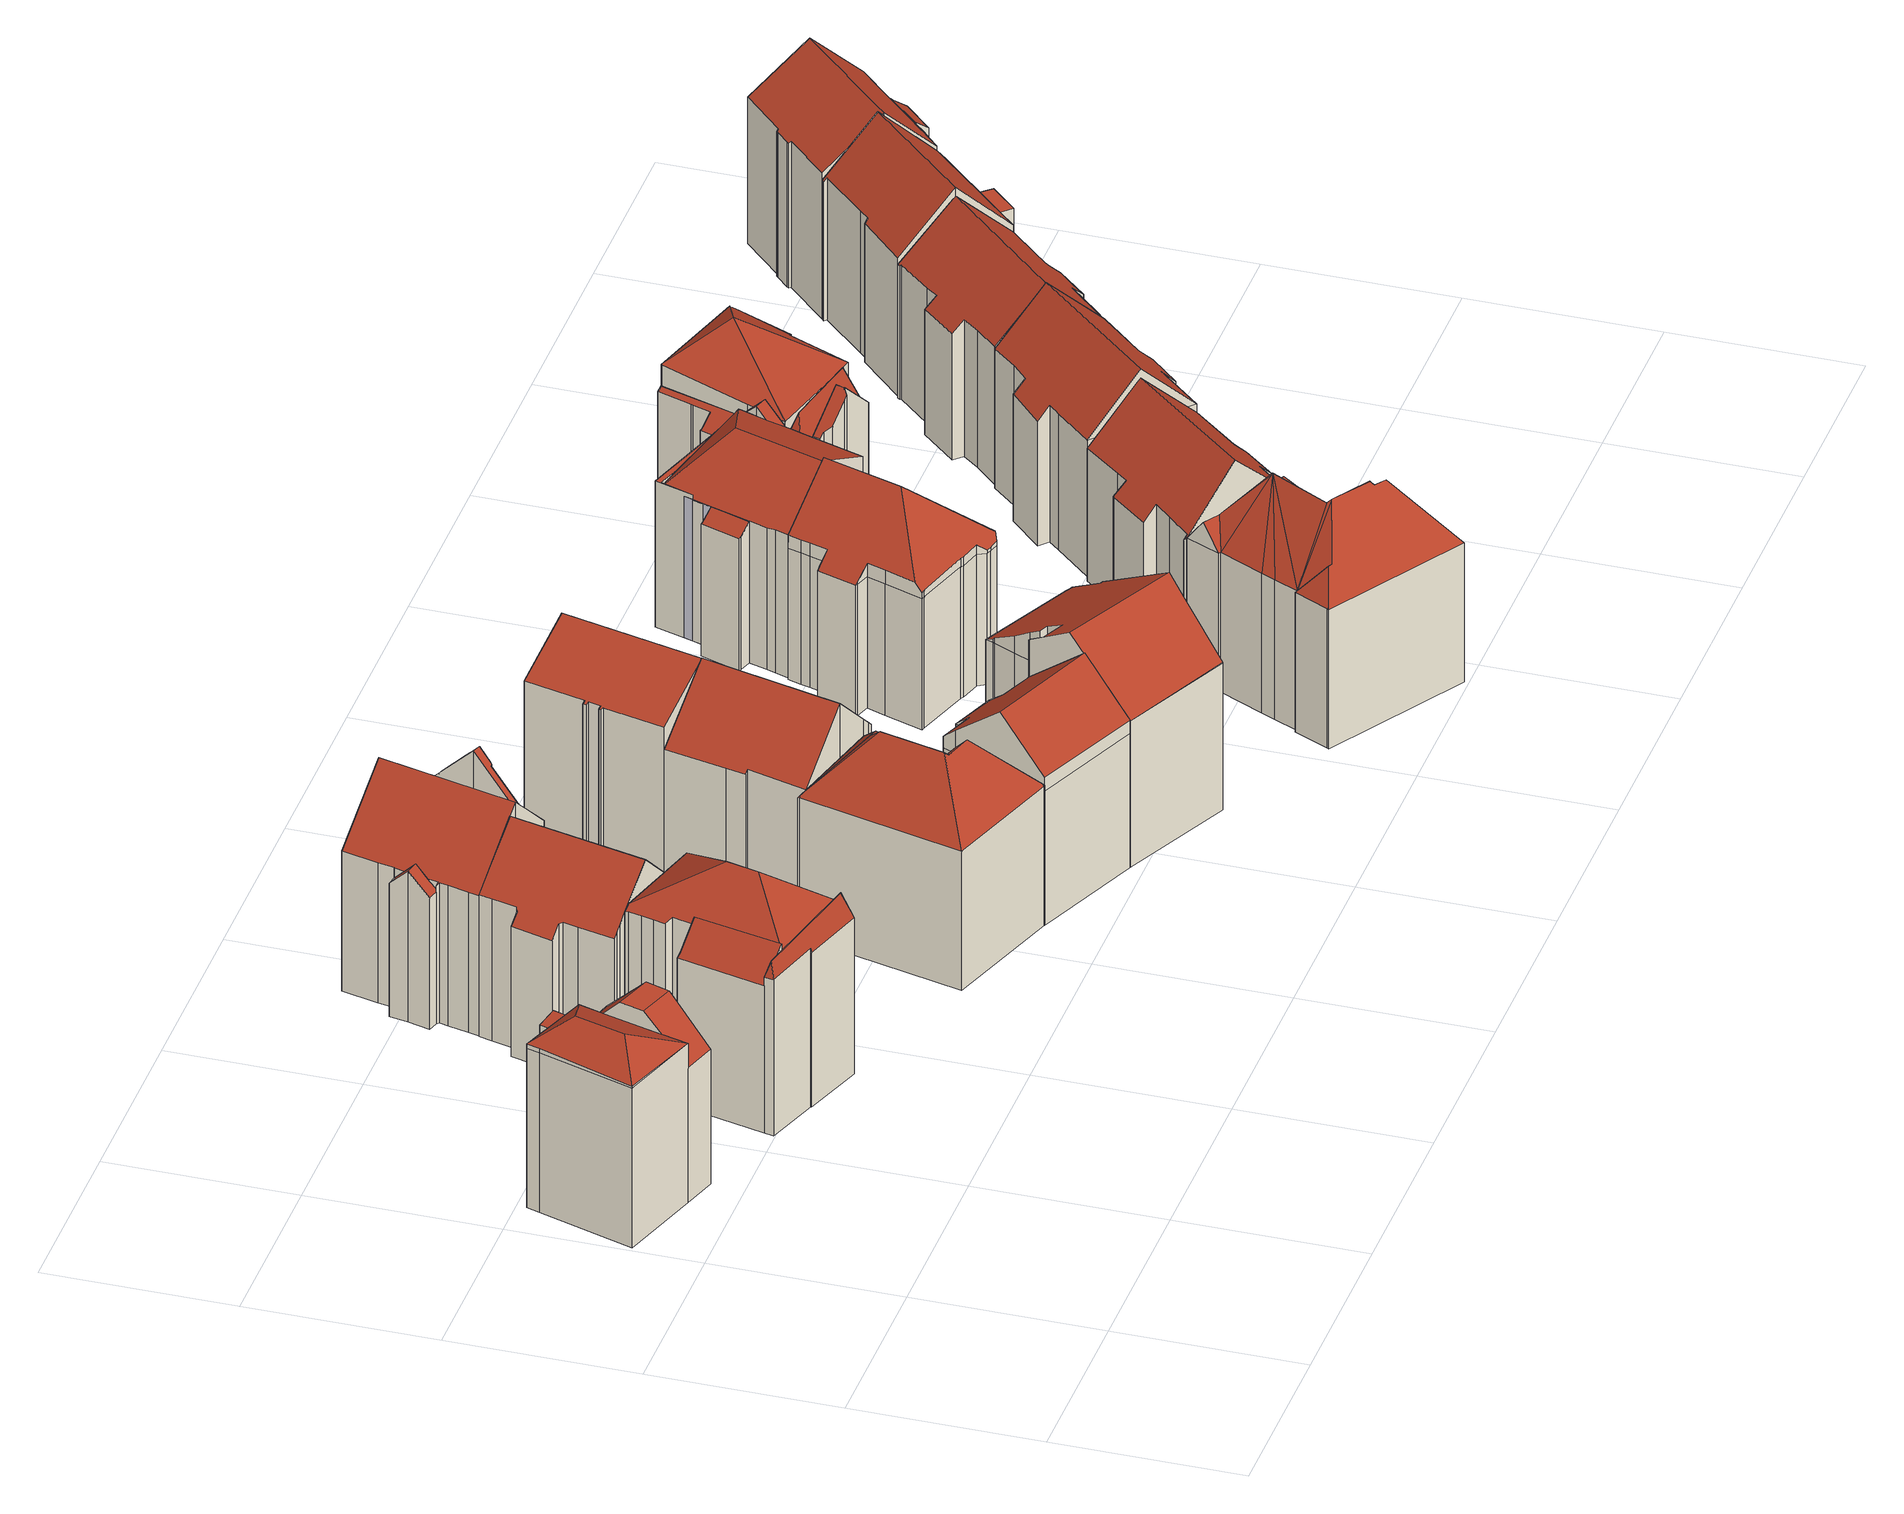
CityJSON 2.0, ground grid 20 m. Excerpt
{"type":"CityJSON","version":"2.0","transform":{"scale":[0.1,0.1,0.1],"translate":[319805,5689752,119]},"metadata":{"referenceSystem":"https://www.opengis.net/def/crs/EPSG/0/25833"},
"CityObjects":{
"building1":{"type":"Building","attributes":{"Gemeindeschluessel":14713000,"Geometrietyp2DReferenz":"3000","function":"31001_9998","roofType":"9999"},"children":["building1-1","building1-2","building1-3"]},
"building1-1":{"type":"BuildingPart","attributes":{"Dachtyp_tdc":"tdcFreeFormRoof","Dachneigung":46.34,"QualitaetDacherkennung":34,"Geometrietyp2DReferenz":"3000","roofType":"5000","measuredHeight":18.32},"parents":["building1"],"geometry":[{"type":"MultiSurface","lod":"2","boundaries":[[[0,1,2,3]],[[1,4,5,2]],[[4,6,7,5]],[[8,0,3,9]],[[10,11,12,13,14,15]],[[4,10,15,16,6]],[[1,11,10,4]],[[8,13,12,0]],[[0,12,11,1]],[[3,2,5,7,9]],[[9,7,6,8]],[[15,14,16]],[[16,14,13,8,6]]],"semantics":{"surfaces":[{"type":"WallSurface"},{"type":"RoofSurface"},{"type":"GroundSurface"},{"type":"ClosureSurface"}],"values":[0,0,0,0,1,1,0,0,0,2,3,0,3]}}]},
"building1-2":{"type":"BuildingPart","attributes":{"Dachtyp_tdc":"tdcCutGableRoof","Dachneigung":44.45,"QualitaetDacherkennung":41,"Geometrietyp2DReferenz":"3000","roofType":"9999","measuredHeight":20.2},"parents":["building1"],"geometry":[{"type":"MultiSurface","lod":"2","boundaries":[[[17,18,19,20]],[[21,22,23,7]],[[22,24,25,23]],[[24,17,20,25]],[[26,27,28,29,30,31,32]],[[17,33,34,35,18]],[[36,34,33,26,32]],[[24,27,26,33,17]],[[21,29,28,22]],[[22,28,27,24]],[[20,19,7,23,25]],[[7,19,18,21]],[[34,36,32,31,35]],[[21,18,35,30,29]],[[31,30,35]]],"semantics":{"surfaces":[{"type":"WallSurface"},{"type":"RoofSurface"},{"type":"GroundSurface"},{"type":"ClosureSurface"}],"values":[0,0,0,0,1,1,1,0,0,0,2,3,0,3,3]}}]},
"building1-3":{"type":"BuildingPart","attributes":{"Dachtyp_tdc":"tdcHipRoof","Dachneigung":28.76,"QualitaetDacherkennung":37,"Geometrietyp2DReferenz":"3000","roofType":"3200","measuredHeight":21.48},"parents":["building1"],"geometry":[{"type":"MultiSurface","lod":"2","boundaries":[[[37,38,39,19,18]],[[38,40,41,39]],[[40,42,43,41]],[[42,44,45,43]],[[44,46,13,8,9,45]],[[47,48,49,50,51]],[[52,37,53]],[[49,54,52,53,50]],[[37,35,31,51,50,53]],[[38,52,54,40]],[[40,54,49,42]],[[37,52,38]],[[46,47,51,55,16,14]],[[42,49,48,44]],[[44,48,47,46]],[[7,19,39,41,43,45,9]],[[18,35,37]],[[30,29,6,55]],[[7,21,18,19]],[[18,21,29,30,35]],[[6,16,55]],[[14,13,46]],[[6,29,21,7,9,8]],[[6,8,13,14,16]],[[55,51,31,30]],[[30,31,35]]],"semantics":{"surfaces":[{"type":"WallSurface"},{"type":"RoofSurface"},{"type":"GroundSurface"},{"type":"ClosureSurface"}],"values":[0,0,0,0,0,1,1,1,1,0,0,0,0,0,0,2,0,0,3,3,0,0,3,3,0,3]}}]},
"building2":{"type":"Building","attributes":{"Gemeindeschluessel":14713000,"Geometrietyp2DReferenz":"3000","function":"31001_9998","roofType":"9999"},"children":["building2-1","building2-2","building2-3"]},
"building2-1":{"type":"BuildingPart","attributes":{"Dachtyp_tdc":"tdcPolyFlatRoof","Dachneigung":43.47,"QualitaetDacherkennung":44,"Geometrietyp2DReferenz":"3000","roofType":"2100","measuredHeight":19.73},"parents":["building2"],"geometry":[{"type":"MultiSurface","lod":"2","boundaries":[[[56,57,58,59]],[[57,60,61,62,58]],[[63,56,59,64]],[[63,65,66,60,57,56]],[[59,58,62,67,64]],[[68,61,60,66]],[[68,69,67,62,61]],[[65,69,68,66]],[[63,64,67,69,65]]],"semantics":{"surfaces":[{"type":"WallSurface"},{"type":"RoofSurface"},{"type":"GroundSurface"},{"type":"ClosureSurface"}],"values":[0,0,0,1,2,0,3,0,3]}}]},
"building2-2":{"type":"BuildingPart","attributes":{"Dachtyp_tdc":"tdcHipRoof","Dachneigung":39.97,"QualitaetDacherkennung":23,"Geometrietyp2DReferenz":"3000","roofType":"3200","measuredHeight":23.56},"parents":["building2"],"geometry":[{"type":"MultiSurface","lod":"2","boundaries":[[[70,71,72,73]],[[71,74,75,72]],[[74,76,77,75]],[[76,78,79,77]],[[78,80,81,79]],[[80,82,83,81]],[[82,84,85,83]],[[84,86,87,85]],[[86,88,89,87]],[[88,90,91,89]],[[90,92,93,94,91]],[[61,95,96,62]],[[95,70,73,96]],[[68,92,90,97]],[[82,80,98]],[[90,88,86,84,82,98,97]],[[80,78,76,74,71,70,95,61,68,97,98]],[[73,72,75,77,79,81,83,85,87,89,91,94,67,62,96]],[[69,93,92,68]],[[94,93,69,67]],[[61,62,67,69,68]]],"semantics":{"surfaces":[{"type":"WallSurface"},{"type":"RoofSurface"},{"type":"GroundSurface"},{"type":"ClosureSurface"}],"values":[0,0,0,0,0,0,0,0,0,0,0,0,0,1,1,1,1,2,0,3,3]}}]},
"building2-3":{"type":"BuildingPart","attributes":{"Dachtyp_tdc":"tdcFreeFormRoof","Dachneigung":72.53,"QualitaetDacherkennung":15,"Geometrietyp2DReferenz":"3000","roofType":"5000","measuredHeight":20.72},"parents":["building2"],"geometry":[{"type":"MultiSurface","lod":"2","boundaries":[[[99,100,63,64,101]],[[93,102,103,94]],[[102,104,105,103]],[[104,106,107,105]],[[106,99,101,107]],[[102,93,108]],[[93,69,65,100,109,108]],[[100,99,109]],[[99,106,104,102,108,109]],[[101,64,67,94,103,105,107]],[[65,63,100]],[[67,64,63,65,69]],[[94,67,69,93]]],"semantics":{"surfaces":[{"type":"WallSurface"},{"type":"RoofSurface"},{"type":"GroundSurface"},{"type":"ClosureSurface"}],"values":[0,0,0,0,0,1,1,1,1,2,0,3,3]}}]},
"building3":{"type":"Building","attributes":{"Dachtyp_tdc":"tdcFreeFormRoof","Gemeindeschluessel":14713000,"Dachneigung":44.17,"QualitaetDacherkennung":60,"Geometrietyp2DReferenz":"3000","function":"31001_9998","roofType":"5000","measuredHeight":21.61},"geometry":[{"type":"MultiSurface","lod":"2","boundaries":[[[110,111,112,113]],[[111,114,115,112]],[[114,116,117,115]],[[116,118,119,117]],[[118,120,121,119]],[[120,122,123,121]],[[122,124,125,123]],[[124,126,127,125]],[[126,128,129,127]],[[128,130,131,129]],[[130,132,133,131]],[[132,78,134,133]],[[78,135,136,134]],[[135,137,138,136]],[[137,139,140,138]],[[139,141,142,140]],[[141,143,144,142]],[[143,145,146,144]],[[145,110,113,146]],[[132,130,128,126,124,122,147,148]],[[78,148,147,120,118,116,114,111,110,145,143,141,139,137,135]],[[78,132,148]],[[122,120,147]],[[113,112,115,117,119,121,123,125,127,129,131,133,134,136,138,140,142,144,146]]],"semantics":{"surfaces":[{"type":"WallSurface"},{"type":"RoofSurface"},{"type":"GroundSurface"}],"values":[0,0,0,0,0,0,0,0,0,0,0,0,0,0,0,0,0,0,0,1,1,0,0,2]}}]},
"building4":{"type":"Building","attributes":{"Gemeindeschluessel":14713000,"Geometrietyp2DReferenz":"3000","function":"31001_9998","roofType":"9999"},"children":["building4-1","building4-2","building4-3"]},
"building4-1":{"type":"BuildingPart","attributes":{"Dachtyp_tdc":"tdcGableRoof","Dachneigung":42.39,"QualitaetDacherkennung":46,"Geometrietyp2DReferenz":"3000","roofType":"3100","measuredHeight":17.12},"parents":["building4"],"geometry":[{"type":"MultiSurface","lod":"2","boundaries":[[[149,150,151,152]],[[150,153,154,151]],[[153,155,156,154]],[[155,157,158,156]],[[159,149,152,160]],[[161,162,157,155,153,150]],[[150,149,159,163,164,161]],[[152,151,154,156,158,165,166,160]],[[167,162,161]],[[165,158,157,162,167]],[[164,167,161]],[[165,167,164,163,166]],[[160,166,163,159]]],"semantics":{"surfaces":[{"type":"WallSurface"},{"type":"RoofSurface"},{"type":"GroundSurface"},{"type":"ClosureSurface"}],"values":[0,0,0,0,0,1,1,2,0,3,0,3,3]}}]},
"building4-2":{"type":"BuildingPart","attributes":{"Dachtyp_tdc":"tdcFreeFormRoof","Dachneigung":47.91,"QualitaetDacherkennung":69,"Geometrietyp2DReferenz":"3000","roofType":"5000","measuredHeight":22.8},"parents":["building4"],"geometry":[{"type":"MultiSurface","lod":"2","boundaries":[[[168,169,170,171]],[[169,172,173,170]],[[172,174,175,173]],[[174,176,177,175]],[[178,179,180,181,182]],[[179,183,184,180]],[[183,185,186,184]],[[185,187,188,186]],[[187,189,190,188]],[[189,191,192,190]],[[191,193,194,192]],[[193,195,196,194]],[[195,197,198,196]],[[197,168,171,198]],[[193,191,189,187,185,183,179,178,199]],[[199,176,174,172,169,168,197,195,193]],[[171,170,173,175,177,200,181,180,184,186,188,190,192,194,196,198]],[[201,176,199]],[[200,177,176,201]],[[178,182,201,199]],[[182,181,200,201]]],"semantics":{"surfaces":[{"type":"WallSurface"},{"type":"RoofSurface"},{"type":"GroundSurface"},{"type":"ClosureSurface"}],"values":[0,0,0,0,0,0,0,0,0,0,0,0,0,0,1,1,2,0,3,0,3]}}]},
"building4-3":{"type":"BuildingPart","attributes":{"Dachtyp_tdc":"tdcGableRoof","Dachneigung":44.26,"QualitaetDacherkennung":78,"Geometrietyp2DReferenz":"3000","roofType":"3100","measuredHeight":22.64},"parents":["building4"],"geometry":[{"type":"MultiSurface","lod":"2","boundaries":[[[176,202,203,177]],[[202,204,205,203]],[[204,206,207,205]],[[206,208,209,207]],[[208,210,211,209]],[[210,212,213,211]],[[212,214,159,160,213]],[[215,216,217,158,157]],[[216,218,219,217]],[[218,220,221,219]],[[220,222,223,221]],[[222,224,225,223]],[[224,182,181,225]],[[222,220,218,216,215,162,167,164,226,214,212,210,208,206,204]],[[204,202,176,201,182,224,222]],[[200,177,203,205,207,209,211,213,160,166,165,158,217,219,221,223,225,181]],[[177,200,201,176]],[[201,200,181,182]],[[163,159,214,226]],[[163,166,160,159]],[[164,163,226]],[[157,162,215]],[[158,165,167,162,157]],[[165,166,163,164,167]]],"semantics":{"surfaces":[{"type":"WallSurface"},{"type":"RoofSurface"},{"type":"GroundSurface"},{"type":"ClosureSurface"}],"values":[0,0,0,0,0,0,0,0,0,0,0,0,0,1,1,2,3,3,0,3,0,0,3,3]}}]},
"building5":{"type":"Building","attributes":{"Dachtyp_tdc":"tdcFreeFormRoof","Gemeindeschluessel":14713000,"Dachneigung":47.5,"QualitaetDacherkennung":18,"Geometrietyp2DReferenz":"3000","function":"31001_9998","roofType":"5000","measuredHeight":21.99},"geometry":[{"type":"MultiSurface","lod":"2","boundaries":[[[227,228,229,230]],[[228,231,232,229]],[[231,233,234,232]],[[233,235,236,234]],[[235,237,238,236]],[[237,239,240,238]],[[239,241,242,240]],[[241,243,244,242]],[[243,245,246,244]],[[245,247,248,246]],[[247,249,250,248]],[[249,251,252,250]],[[251,253,254,252]],[[253,227,230,254]],[[255,253,251]],[[256,255,251,249]],[[257,256,249,247]],[[258,259,260,257,247,245]],[[261,262,258,245,243]],[[261,243,241]],[[262,237,235]],[[262,239,237]],[[261,239,262]],[[239,261,241]],[[262,263,258]],[[235,263,262]],[[233,263,235]],[[263,233,231]],[[259,258,263]],[[263,231,228]],[[260,259,263,228,227]],[[255,256,257,260,227,253]],[[230,229,232,234,236,238,240,242,244,246,248,250,252,254]]],"semantics":{"surfaces":[{"type":"WallSurface"},{"type":"RoofSurface"},{"type":"GroundSurface"}],"values":[0,0,0,0,0,0,0,0,0,0,0,0,0,0,1,1,1,1,1,1,1,1,1,1,1,1,1,1,1,1,1,1,2]}}]},
"building6":{"type":"Building","attributes":{"Gemeindeschluessel":14713000,"Geometrietyp2DReferenz":"3000","function":"31001_9998","roofType":"9999"},"children":["building6-1","building6-2"]},
"building6-1":{"type":"BuildingPart","attributes":{"Dachtyp_tdc":"tdcPolyFlatRoof","Dachneigung":33.49,"QualitaetDacherkennung":70,"Geometrietyp2DReferenz":"3000","roofType":"2100","measuredHeight":15.93},"parents":["building6"],"geometry":[{"type":"MultiSurface","lod":"2","boundaries":[[[264,265,266,267]],[[265,268,269,266]],[[268,270,271,269]],[[270,272,273,271]],[[272,274,275,273]],[[274,276,277,275]],[[278,276,274,272,270,268,265,264,279]],[[267,266,269,271,273,275,277,280]],[[280,277,276,278]],[[264,267,280,278,279]]],"semantics":{"surfaces":[{"type":"WallSurface"},{"type":"RoofSurface"},{"type":"GroundSurface"},{"type":"ClosureSurface"}],"values":[0,0,0,0,0,0,1,2,3,3]}}]},
"building6-2":{"type":"BuildingPart","attributes":{"Dachtyp_tdc":"tdcGableRoof","Dachneigung":44.03,"QualitaetDacherkennung":59,"Geometrietyp2DReferenz":"3000","roofType":"3100","measuredHeight":21.61},"parents":["building6"],"geometry":[{"type":"MultiSurface","lod":"2","boundaries":[[[281,282,283,284]],[[282,285,286,283]],[[285,287,288,286]],[[287,289,290,288]],[[289,291,292,290]],[[291,293,294,292]],[[293,295,296,294]],[[295,264,267,296]],[[297,298,277,276]],[[297,299,300,298]],[[299,301,302,300]],[[301,303,304,302]],[[303,233,305,304]],[[233,306,307,305]],[[306,281,284,307]],[[303,301,299,297,276,308,279,264,295,293,291,289,287]],[[287,285,282,281,306,233,303]],[[284,283,286,288,290,292,294,296,267,280,277,298,300,302,304,305,307]],[[278,279,308]],[[280,267,264,279,278]],[[276,278,308]],[[276,277,280,278]]],"semantics":{"surfaces":[{"type":"WallSurface"},{"type":"RoofSurface"},{"type":"GroundSurface"},{"type":"ClosureSurface"}],"values":[0,0,0,0,0,0,0,0,0,0,0,0,0,0,0,1,1,2,0,3,0,3]}}]},
"building7":{"type":"Building","attributes":{"Dachtyp_tdc":"tdcFreeFormRoof","Gemeindeschluessel":14713000,"Dachneigung":38.95,"QualitaetDacherkennung":49,"Geometrietyp2DReferenz":"3000","function":"31001_9998","roofType":"5000","measuredHeight":22.06},"geometry":[{"type":"MultiSurface","lod":"2","boundaries":[[[309,310,311,312]],[[310,313,314,311]],[[313,315,316,314]],[[315,317,318,316]],[[317,319,320,318]],[[319,321,322,320]],[[321,323,324,322]],[[323,325,326,324]],[[325,327,328,326]],[[327,329,330,328]],[[329,309,312,330]],[[331,332,333,334]],[[335,336,337,338,339,317,340,341,342,333,332]],[[309,334,333,342,310]],[[310,342,341,313]],[[313,341,340,315]],[[315,340,317]],[[317,339,319]],[[319,339,338,321]],[[321,338,337,323]],[[323,337,336,325]],[[325,336,335,327]],[[327,335,332,331,329]],[[329,331,334,309]],[[312,311,314,316,318,320,322,324,326,328,330]]],"semantics":{"surfaces":[{"type":"WallSurface"},{"type":"RoofSurface"},{"type":"GroundSurface"}],"values":[0,0,0,0,0,0,0,0,0,0,0,1,1,0,0,0,0,0,0,0,0,0,0,0,2]}}]},
"building8":{"type":"Building","attributes":{"Gemeindeschluessel":14713000,"Geometrietyp2DReferenz":"3000","function":"31001_9998","roofType":"9999"},"children":["building8-1","building8-2"]},
"building8-1":{"type":"BuildingPart","attributes":{"Dachtyp_tdc":"tdcGableRoof","Dachneigung":28.71,"QualitaetDacherkennung":68,"Geometrietyp2DReferenz":"3000","roofType":"3100","measuredHeight":21.35},"parents":["building8"],"geometry":[{"type":"MultiSurface","lod":"2","boundaries":[[[343,344,345,346]],[[344,347,348,345]],[[347,349,350,348]],[[349,351,352,350]],[[351,353,290,352]],[[353,354,355,290]],[[354,356,286,355]],[[356,357,358,286]],[[357,359,360,358]],[[359,361,362,360]],[[361,363,364,362]],[[363,365,366,364]],[[365,367,368,366]],[[367,369,370,368]],[[369,371,372,370]],[[371,373,374,372]],[[373,375,376,374]],[[375,377,378,376]],[[377,379,380,378]],[[375,373,371,369,367,365,363,361,359,357,356,354]],[[354,353,351,349,347,344,343,381,379,377,375]],[[382,346,345,348,350,352,290,355,286,358,360,362,364,366,368,370,372,374,376,378,380]],[[343,346,382,381]],[[381,382,380,379]]],"semantics":{"surfaces":[{"type":"WallSurface"},{"type":"RoofSurface"},{"type":"GroundSurface"},{"type":"ClosureSurface"}],"values":[0,0,0,0,0,0,0,0,0,0,0,0,0,0,0,0,0,0,0,1,1,2,3,3]}}]},
"building8-2":{"type":"BuildingPart","attributes":{"Dachtyp_tdc":"tdcPolyFlatRoof","Dachneigung":33.11,"QualitaetDacherkennung":85,"Geometrietyp2DReferenz":"3000","roofType":"2100","measuredHeight":15.91},"parents":["building8"],"geometry":[{"type":"MultiSurface","lod":"2","boundaries":[[[383,384,380,379]],[[383,385,386,384]],[[385,387,388,386]],[[387,389,390,388]],[[389,391,343,346,390]],[[391,389,387,385,383,379,381]],[[382,380,384,386,388,390,346]],[[379,380,382,381]],[[343,391,381]],[[381,382,346,343]]],"semantics":{"surfaces":[{"type":"WallSurface"},{"type":"RoofSurface"},{"type":"GroundSurface"},{"type":"ClosureSurface"}],"values":[0,0,0,0,0,1,2,3,0,3]}}]},
"building9":{"type":"Building","attributes":{"Dachtyp_tdc":"tdcFreeFormRoof","Gemeindeschluessel":14713000,"Dachneigung":29.99,"QualitaetDacherkennung":23,"Geometrietyp2DReferenz":"3000","function":"31001_9998","roofType":"5000","measuredHeight":23.7},"geometry":[{"type":"MultiSurface","lod":"2","boundaries":[[[392,393,394,395]],[[393,396,397,394]],[[396,398,399,397]],[[398,400,401,399]],[[400,402,403,401]],[[402,404,405,403]],[[404,406,407,405]],[[406,408,409,407]],[[408,410,411,409]],[[410,412,413,411]],[[412,414,415,413]],[[414,416,417,415]],[[416,418,419,417]],[[418,420,421,419]],[[420,422,330,421]],[[422,335,328,330]],[[335,423,424,328]],[[423,425,426,424]],[[425,392,395,426]],[[427,428,429,430,431,432,433,412,410,408,406,434,435,436,437,438,439,440]],[[441,442,431,430,422]],[[418,442,441,420]],[[420,441,422]],[[416,432,431,442,418]],[[425,427,440,392]],[[392,440,439,393]],[[393,439,438,396]],[[396,438,437,398]],[[398,437,436,400]],[[400,436,435,402]],[[402,435,434,404]],[[404,434,406]],[[412,433,414]],[[414,433,432,416]],[[335,429,428,423]],[[422,430,429,335]],[[423,428,427,425]],[[395,394,397,399,401,403,405,407,409,411,413,415,417,419,421,330,328,424,426]]],"semantics":{"surfaces":[{"type":"WallSurface"},{"type":"RoofSurface"},{"type":"GroundSurface"}],"values":[0,0,0,0,0,0,0,0,0,0,0,0,0,0,0,0,0,0,0,1,1,0,0,0,0,0,0,0,0,0,0,0,0,0,0,0,0,2]}}]},
"building10":{"type":"Building","attributes":{"Dachtyp_tdc":"tdcFreeFormRoof","Gemeindeschluessel":14713000,"Dachneigung":43.99,"QualitaetDacherkennung":56,"Geometrietyp2DReferenz":"3000","function":"31001_9998","roofType":"5000","measuredHeight":21.96},"geometry":[{"type":"MultiSurface","lod":"2","boundaries":[[[443,444,445,446]],[[444,447,448,445]],[[447,449,450,448]],[[449,451,452,450]],[[451,453,454,452]],[[453,455,456,454]],[[455,457,458,456]],[[457,459,460,458]],[[459,461,462,460]],[[461,463,464,462]],[[463,465,466,464]],[[465,467,468,466]],[[467,469,470,468]],[[469,471,472,470]],[[471,473,474,472]],[[473,475,476,474]],[[475,477,478,476]],[[477,479,480,478]],[[479,481,482,480]],[[481,483,484,482]],[[483,485,486,484]],[[485,487,488,486]],[[487,489,490,488]],[[489,491,492,490]],[[491,443,446,492]],[[493,494,495,496,497,498,499,500,501,502,503]],[[504,505,506,507,508,509,496,495,510,511]],[[496,509,512,513,514,515,516,479,477,517,518,519,497]],[[471,519,518,473]],[[469,498,497,519,471]],[[473,518,517,475]],[[475,517,477]],[[479,516,481]],[[481,516,515,483]],[[483,515,514,485]],[[485,514,513,487]],[[487,513,512,489]],[[489,512,509,508,491]],[[451,511,510,453]],[[449,504,511,451]],[[453,510,495,494,455]],[[491,508,507,443]],[[443,507,506,444]],[[444,506,505,447]],[[447,505,504,449]],[[459,503,502,461]],[[457,493,503,459]],[[461,502,501,463]],[[465,500,499,467]],[[463,501,500,465]],[[467,499,498,469]],[[455,494,493,457]],[[446,445,448,450,452,454,456,458,460,462,464,466,468,470,472,474,476,478,480,482,484,486,488,490,492]]],"semantics":{"surfaces":[{"type":"WallSurface"},{"type":"RoofSurface"},{"type":"GroundSurface"}],"values":[0,0,0,0,0,0,0,0,0,0,0,0,0,0,0,0,0,0,0,0,0,0,0,0,0,1,1,1,0,0,0,0,0,0,0,0,0,0,0,0,0,0,0,0,0,0,0,0,0,0,0,0,2]}}]},
"building11":{"type":"Building","attributes":{"Dachtyp_tdc":"tdcFreeFormRoof","Gemeindeschluessel":14713000,"Dachneigung":53.21,"QualitaetDacherkennung":20,"Geometrietyp2DReferenz":"3000","function":"31001_9998","roofType":"5000","measuredHeight":23.23},"geometry":[{"type":"MultiSurface","lod":"2","boundaries":[[[520,521,522,523]],[[521,524,525,522]],[[524,526,527,525]],[[526,528,529,527]],[[528,530,531,529]],[[530,532,533,531]],[[532,534,535,533]],[[534,536,537,535]],[[536,538,539,537]],[[538,540,541,539]],[[540,542,543,541]],[[542,544,545,543]],[[544,546,547,545]],[[548,544,542]],[[549,548,542,540]],[[540,550,549]],[[538,550,540]],[[536,550,538]],[[534,550,536]],[[534,551,550]],[[534,552,551]],[[552,534,553]],[[554,553,534,532]],[[555,554,532,530]],[[555,530,528]],[[556,557,558,552,553,554,555,528,526]],[[559,556,526,524]],[[560,559,524,521]],[[560,521,520]],[[557,556,559,560,520,561]],[[562,563,558,557,561,564]],[[562,564,565]],[[563,562,565,566]],[[551,552,558,563,566,567]],[[568,550,551,567,569]],[[570,571,568,569,572]],[[570,572,573]],[[571,574,575]],[[571,576,574]],[[570,576,571]],[[576,570,573]],[[575,574,546]],[[548,549,550,568,571,575,546,544]],[[547,577,578,579,580,581,582,583,584,585,586,523,522,525,527,529,531,533,535,537,539,541,543,545]],[[546,574,577,547]],[[574,576,578,577]],[[576,573,579,578]],[[573,572,580,579]],[[572,569,581,580]],[[569,567,582,581]],[[567,566,583,582]],[[566,565,584,583]],[[565,564,585,584]],[[564,561,586,585]],[[561,520,523,586]]],"semantics":{"surfaces":[{"type":"WallSurface"},{"type":"RoofSurface"},{"type":"GroundSurface"}],"values":[0,0,0,0,0,0,0,0,0,0,0,0,0,0,1,1,1,1,1,1,1,1,1,1,1,1,1,1,1,1,1,1,1,1,1,1,1,1,1,1,1,1,1,2,0,0,0,0,0,0,0,0,0,0,0]}}]},
"building12":{"type":"Building","attributes":{"Gemeindeschluessel":14713000,"Geometrietyp2DReferenz":"3000","function":"31001_9998","roofType":"9999"},"children":["building12-1","building12-2","building12-3","building12-4"]},
"building12-1":{"type":"BuildingPart","attributes":{"Dachtyp_tdc":"tdcGableRoof","Dachneigung":44.29,"QualitaetDacherkennung":76,"Geometrietyp2DReferenz":"3000","roofType":"3100","measuredHeight":19.42},"parents":["building12"],"geometry":[{"type":"MultiSurface","lod":"2","boundaries":[[[587,588,589,590]],[[588,591,592,589]],[[591,593,594,592]],[[593,595,596,594]],[[595,597,598,596]],[[591,588,587,599,600]],[[600,601,597,595,593,591]],[[598,602,590,589,592,594,596]],[[603,601,600]],[[602,598,597,601,603]],[[599,603,600]],[[602,603,599,587,590]]],"semantics":{"surfaces":[{"type":"WallSurface"},{"type":"RoofSurface"},{"type":"GroundSurface"},{"type":"ClosureSurface"}],"values":[0,0,0,0,0,1,1,2,0,3,0,3]}}]},
"building12-2":{"type":"BuildingPart","attributes":{"Dachtyp_tdc":"tdcPolyFlatRoof","Dachneigung":33.18,"QualitaetDacherkennung":51,"Geometrietyp2DReferenz":"3000","roofType":"2100","measuredHeight":16.05},"parents":["building12"],"geometry":[{"type":"MultiSurface","lod":"2","boundaries":[[[604,605,606,607]],[[605,608,609,606]],[[608,610,611,609]],[[610,612,613,611]],[[612,614,615,613]],[[614,616,617,615]],[[616,618,617]],[[616,614,612,610,608,605,604,618]],[[607,606,609,611,613,615,617]],[[604,607,617,618]]],"semantics":{"surfaces":[{"type":"WallSurface"},{"type":"RoofSurface"},{"type":"GroundSurface"},{"type":"ClosureSurface"}],"values":[0,0,0,0,0,0,0,1,2,3]}}]},
"building12-3":{"type":"BuildingPart","attributes":{"Dachtyp_tdc":"tdcHipAndGableRoof","Dachneigung":43.55,"QualitaetDacherkennung":42,"Geometrietyp2DReferenz":"3000","roofType":"5000","measuredHeight":21.53},"parents":["building12"],"geometry":[{"type":"MultiSurface","lod":"2","boundaries":[[[619,620,621,622]],[[620,512,623,621]],[[512,624,625,623]],[[624,626,627,625]],[[626,628,607,627]],[[628,604,607]],[[629,630,631]],[[629,632,587,590,630]],[[633,634,635,598,597]],[[634,619,622,635]],[[632,629,636,637,638]],[[637,618,628,626,624,512,620,638]],[[620,619,634,633,601,603,599,632,638]],[[622,621,623,625,627,607,617,639,630,590,602,598,635]],[[618,604,628]],[[618,617,607,604]],[[637,639,617,618]],[[631,636,629]],[[630,639,637,636,631]],[[599,587,632]],[[597,601,633]],[[598,602,603,601,597]],[[602,590,587,599,603]]],"semantics":{"surfaces":[{"type":"WallSurface"},{"type":"RoofSurface"},{"type":"GroundSurface"},{"type":"ClosureSurface"}],"values":[0,0,0,0,0,0,0,0,0,0,1,1,1,2,0,3,3,0,3,0,0,3,3]}}]},
"building12-4":{"type":"BuildingPart","attributes":{"Dachtyp_tdc":"tdcPolyFlatRoof","Dachneigung":0,"QualitaetDacherkennung":13,"Geometrietyp2DReferenz":"3000","roofType":"1000","measuredHeight":16.58},"parents":["building12"],"geometry":[{"type":"MultiSurface","lod":"2","boundaries":[[[640,617,618]],[[640,641,642,617]],[[641,643,644,642]],[[643,645,646,644]],[[645,647,648,646]],[[647,649,650,648]],[[649,651,652,650]],[[651,653,654,652]],[[653,631,630,654]],[[655,636,631,653,651,649,647,645,643,641,640]],[[617,642,644,646,648,650,652,654,630,639]],[[637,636,655]],[[639,630,631,636,637]],[[618,637,655,640]],[[618,617,639,637]]],"semantics":{"surfaces":[{"type":"WallSurface"},{"type":"RoofSurface"},{"type":"GroundSurface"},{"type":"ClosureSurface"}],"values":[0,0,0,0,0,0,0,0,0,1,2,0,3,0,3]}}]},
"building13":{"type":"Building","attributes":{"Gemeindeschluessel":14713000,"Dachtyp_tdc":"tdcFreeFormRoof","Dachneigung":44.36,"QualitaetDacherkennung":80,"Geometrietyp2DReferenz":"3000","function":"31001_9998","roofType":"5000","measuredHeight":20.85},"geometry":[{"type":"MultiSurface","lod":"2","boundaries":[[[656,657,658,659]],[[657,660,661,658]],[[660,662,663,661]],[[662,664,665,663]],[[664,666,667,665]],[[666,668,669,667]],[[668,670,671,669]],[[670,672,673,671]],[[672,674,675,673]],[[674,676,677,675]],[[676,678,679,677]],[[678,680,681,679]],[[680,682,683,681]],[[682,684,685,683]],[[684,686,687,685]],[[686,688,689,687]],[[688,656,659,689]],[[664,662,660,657,690,691,668,666]],[[690,656,688,686,684,682,680,678,676,674,672,670,691]],[[670,668,691]],[[657,656,690]],[[659,658,661,663,665,667,669,671,673,675,677,679,681,683,685,687,689]]],"semantics":{"surfaces":[{"type":"WallSurface"},{"type":"RoofSurface"},{"type":"GroundSurface"}],"values":[0,0,0,0,0,0,0,0,0,0,0,0,0,0,0,0,0,1,1,0,0,2]}}]},
"building14":{"type":"Building","attributes":{"Gemeindeschluessel":14713000,"Geometrietyp2DReferenz":"3000","function":"31001_9998","roofType":"9999"},"children":["building14-1","building14-2","building14-3","building14-4"]},
"building14-1":{"type":"BuildingPart","attributes":{"Dachtyp_tdc":"tdcGableRoof","Dachneigung":44.89,"QualitaetDacherkennung":48,"Geometrietyp2DReferenz":"3000","roofType":"3100","measuredHeight":19.36},"parents":["building14"],"geometry":[{"type":"MultiSurface","lod":"2","boundaries":[[[692,693,694,695]],[[693,696,697,694]],[[696,698,699,697]],[[700,701,702,703]],[[701,704,705,702]],[[704,706,707,705]],[[706,708,709,707]],[[708,710,711,709]],[[710,692,695,711]],[[706,704,701,700,712,713]],[[713,698,696,693,692,710,708,706]],[[695,694,697,699,714,703,702,705,707,709,711]],[[715,698,713]],[[714,699,698,715]],[[712,715,713]],[[714,715,712,700,703]]],"semantics":{"surfaces":[{"type":"WallSurface"},{"type":"RoofSurface"},{"type":"GroundSurface"},{"type":"ClosureSurface"}],"values":[0,0,0,0,0,0,0,0,0,1,1,2,0,3,0,3]}}]},
"building14-2":{"type":"BuildingPart","attributes":{"Dachtyp_tdc":"tdcFreeFormRoof","Dachneigung":72.1,"QualitaetDacherkennung":23,"Geometrietyp2DReferenz":"3000","roofType":"5000","measuredHeight":19.31},"parents":["building14"],"geometry":[{"type":"MultiSurface","lod":"2","boundaries":[[[716,717,700,703,718]],[[719,720,699,698]],[[719,721,722,720]],[[721,723,724,722]],[[725,717,716]],[[726,725,716,723]],[[726,723,721]],[[725,726,721,719,698,715,712,717]],[[724,718,703,714,699,720,722]],[[718,724,723,716]],[[712,700,717]],[[699,714,715,698]],[[714,703,700,712,715]]],"semantics":{"surfaces":[{"type":"WallSurface"},{"type":"RoofSurface"},{"type":"GroundSurface"},{"type":"ClosureSurface"}],"values":[0,0,0,0,1,1,1,1,2,3,0,3,3]}}]},
"building14-3":{"type":"BuildingPart","attributes":{"Dachtyp_tdc":"tdcTentRoof","Dachneigung":27.06,"QualitaetDacherkennung":22,"Geometrietyp2DReferenz":"3000","roofType":"3500","measuredHeight":22.57},"parents":["building14"],"geometry":[{"type":"MultiSurface","lod":"2","boundaries":[[[727,728,729]],[[728,730,731,729]],[[730,732,733,731]],[[732,734,735,733]],[[734,736,737,735]],[[736,738,739,737]],[[738,740,716,718,739]],[[741,742,743,744,724,723]],[[745,727,729,746,747]],[[727,745,748]],[[738,736,734,732,730,728,727,748]],[[741,740,738,748]],[[745,742,741,748]],[[729,731,733,735,737,739,718,724,744,746]],[[741,723,716,740]],[[723,724,718,716]],[[747,743,742,745]],[[747,746,744,743]]],"semantics":{"surfaces":[{"type":"WallSurface"},{"type":"RoofSurface"},{"type":"GroundSurface"},{"type":"ClosureSurface"}],"values":[0,0,0,0,0,0,0,0,0,1,1,1,1,2,0,3,0,3]}}]},
"building14-4":{"type":"BuildingPart","attributes":{"Dachtyp_tdc":"tdcPolyFlatRoof","Dachneigung":35.6,"QualitaetDacherkennung":22,"Geometrietyp2DReferenz":"3000","roofType":"2100","measuredHeight":16.42},"parents":["building14"],"geometry":[{"type":"MultiSurface","lod":"2","boundaries":[[[749,750,751,752]],[[750,753,754,751]],[[753,755,756,754]],[[755,757,758,756]],[[757,759,760,758]],[[759,761,762,760]],[[761,763,764,762]],[[763,747,746,764]],[[743,749,752,744]],[[743,747,763,761,759,757,755,753,750,749]],[[752,751,754,756,758,760,762,764,746,744]],[[744,746,747,743]]],"semantics":{"surfaces":[{"type":"WallSurface"},{"type":"RoofSurface"},{"type":"GroundSurface"},{"type":"ClosureSurface"}],"values":[0,0,0,0,0,0,0,0,0,1,2,3]}}]},
"building15":{"type":"Building","attributes":{"Dachtyp_tdc":"tdcFreeFormRoof","Gemeindeschluessel":14713000,"Dachneigung":44.34,"QualitaetDacherkennung":60,"Geometrietyp2DReferenz":"3000","function":"31001_9998","roofType":"5000","measuredHeight":21.37},"geometry":[{"type":"MultiSurface","lod":"2","boundaries":[[[765,766,767,768]],[[766,769,770,767]],[[769,771,772,770]],[[771,773,774,772]],[[773,775,776,774]],[[775,777,778,776]],[[777,779,780,778]],[[779,781,782,780]],[[781,783,784,782]],[[783,785,786,784]],[[785,787,788,786]],[[787,789,790,788]],[[789,791,792,790]],[[791,793,794,792]],[[793,795,796,794]],[[795,765,768,796]],[[791,789,787,785,783,781,797,798,795,793]],[[797,779,777,775,773,771,769,766,765,798]],[[765,795,798]],[[781,779,797]],[[768,767,770,772,774,776,778,780,782,784,786,788,790,792,794,796]]],"semantics":{"surfaces":[{"type":"WallSurface"},{"type":"RoofSurface"},{"type":"GroundSurface"}],"values":[0,0,0,0,0,0,0,0,0,0,0,0,0,0,0,0,1,1,0,0,2]}}]},
"building16":{"type":"Building","attributes":{"Dachtyp_tdc":"tdcFreeFormRoof","Gemeindeschluessel":14713000,"Dachneigung":44.07,"QualitaetDacherkennung":78,"Geometrietyp2DReferenz":"3000","function":"31001_9998","roofType":"5000","measuredHeight":20.82},"geometry":[{"type":"MultiSurface","lod":"2","boundaries":[[[799,800,801,802]],[[800,803,804,801]],[[803,805,806,804]],[[805,807,808,806]],[[807,809,810,808]],[[809,811,812,810]],[[811,813,814,812]],[[813,815,816,814]],[[815,817,818,816]],[[817,819,820,818]],[[819,821,822,820]],[[821,823,824,822]],[[823,825,826,824]],[[825,827,828,826]],[[827,829,830,828]],[[829,831,832,830]],[[831,833,834,832]],[[833,835,836,834]],[[835,837,838,836]],[[837,799,802,838]],[[825,823,821,819,817,815,839,840,833,831,829,827]],[[799,837,835,840,839,813,811,809,807,805,803,800]],[[815,813,839]],[[835,833,840]],[[802,801,804,806,808,810,812,814,816,818,820,822,824,826,828,830,832,834,836,838]]],"semantics":{"surfaces":[{"type":"WallSurface"},{"type":"RoofSurface"},{"type":"GroundSurface"}],"values":[0,0,0,0,0,0,0,0,0,0,0,0,0,0,0,0,0,0,0,0,1,1,0,0,2]}}]},
"building17":{"type":"Building","attributes":{"Gemeindeschluessel":14713000,"Geometrietyp2DReferenz":"3000","function":"31001_9998","roofType":"9999"},"children":["building17-1","building17-2"]},
"building17-1":{"type":"BuildingPart","attributes":{"Dachtyp_tdc":"tdcPolyFlatRoof","Dachneigung":0,"QualitaetDacherkennung":65,"Geometrietyp2DReferenz":"3000","roofType":"1000","measuredHeight":15.44},"parents":["building17"],"geometry":[{"type":"MultiSurface","lod":"2","boundaries":[[[841,842,843,844]],[[842,845,846,843]],[[845,847,848,846]],[[847,845,842,841]],[[844,843,846,848]],[[844,848,847,841]]],"semantics":{"surfaces":[{"type":"WallSurface"},{"type":"RoofSurface"},{"type":"GroundSurface"},{"type":"ClosureSurface"}],"values":[0,0,0,1,2,3]}}]},
"building17-2":{"type":"BuildingPart","attributes":{"Dachtyp_tdc":"tdcGableRoof","Dachneigung":44.9,"QualitaetDacherkennung":80,"Geometrietyp2DReferenz":"3000","roofType":"3100","measuredHeight":21.73},"parents":["building17"],"geometry":[{"type":"MultiSurface","lod":"2","boundaries":[[[849,850,851,852]],[[850,853,854,851]],[[853,855,856,854]],[[855,857,858,856]],[[857,859,860,858]],[[859,861,862,860]],[[861,863,864,862]],[[863,865,866,864]],[[865,867,868,866]],[[867,869,870,868]],[[847,871,872,848]],[[871,873,874,872]],[[873,875,876,874]],[[875,877,878,876]],[[877,849,852,878]],[[873,871,847,869,867,865,863,861,859]],[[859,857,855,853,850,849,877,875,873]],[[852,851,854,856,858,860,862,864,866,868,870,844,848,872,874,876,878]],[[847,841,844,870,869]],[[847,848,844,841]]],"semantics":{"surfaces":[{"type":"WallSurface"},{"type":"RoofSurface"},{"type":"GroundSurface"},{"type":"ClosureSurface"}],"values":[0,0,0,0,0,0,0,0,0,0,0,0,0,0,0,1,1,2,0,3]}}]},
"building18":{"type":"Building","attributes":{"Gemeindeschluessel":14713000,"Geometrietyp2DReferenz":"3000","function":"31001_9998","roofType":"9999"},"children":["building18-1","building18-2"]},
"building18-1":{"type":"BuildingPart","attributes":{"Dachtyp_tdc":"tdcPolyFlatRoof","Dachneigung":36.96,"QualitaetDacherkennung":56,"Geometrietyp2DReferenz":"3000","roofType":"2100","measuredHeight":16.01},"parents":["building18"],"geometry":[{"type":"MultiSurface","lod":"2","boundaries":[[[879,880,881,882]],[[880,883,884,885,881]],[[886,887,888,889,890]],[[887,891,892,888]],[[891,879,882,892]],[[891,887,886,883,880,879]],[[882,881,885,889,888,892]],[[890,884,883,886]],[[890,889,885,884]]],"semantics":{"surfaces":[{"type":"WallSurface"},{"type":"RoofSurface"},{"type":"GroundSurface"},{"type":"ClosureSurface"}],"values":[0,0,0,0,0,1,2,0,3]}}]},
"building18-2":{"type":"BuildingPart","attributes":{"Dachtyp_tdc":"tdcGableRoof","Dachneigung":36.05,"QualitaetDacherkennung":58,"Geometrietyp2DReferenz":"3000","roofType":"3100","measuredHeight":21.41},"parents":["building18"],"geometry":[{"type":"MultiSurface","lod":"2","boundaries":[[[893,894,895,896]],[[894,897,898,895]],[[897,899,900,898]],[[899,901,902,900]],[[901,903,904,902]],[[903,905,906,904]],[[905,907,908,906]],[[907,909,910,908]],[[909,890,889,910]],[[884,911,912,885]],[[911,913,914,912]],[[913,915,916,914]],[[915,917,862,916]],[[917,918,919,862]],[[918,920,858,919]],[[920,921,922,858]],[[921,893,896,922]],[[918,917,915,913,911,884,890,909,907,905]],[[905,903,901,899,897,894,893,921,920,918]],[[896,895,898,900,902,904,906,908,910,889,885,912,914,916,862,919,858,922]],[[884,885,889,890]]],"semantics":{"surfaces":[{"type":"WallSurface"},{"type":"RoofSurface"},{"type":"GroundSurface"},{"type":"ClosureSurface"}],"values":[0,0,0,0,0,0,0,0,0,0,0,0,0,0,0,0,0,1,1,2,3]}}]}
},
"vertices":[
[79,578,169],[82,589,169],[82,589,9],[79,578,9],[124,576,169],[124,576,9],[121,562,169],[121,562,9],[76,576,169],[76,576,9],[104,582,192],[82,589,188],[79,578,188],[76,576,187],[91,572,190],[100,569,192],[101,568,190],
[127,433,162],[90,444,162],[90,444,9],[127,433,9],[121,562,162],[142,555,162],[142,555,9],[165,548,162],[165,548,9],[150,504,210],[165,548,165],[142,555,164],[121,562,164],[114,537,190],[114,536,191],[109,518,210],[142,479,210],[102,492,210],[97,472,190],[106,507,210],
[90,444,190],[0,472,190],[0,472,9],[33,574,190],[33,574,9],[37,588,190],[37,588,9],[57,582,190],[57,582,9],[76,576,190],[76,576,193],[57,582,194],[37,588,195],[56,546,223],[121,562,192],[0,472,192],[40,492,223],[33,574,195],[121,562,190],
[249,504,175],[253,502,179],[253,502,8],[249,504,8],[279,496,204],[279,496,196],[279,496,8],[227,411,175],[227,411,8],[238,408,185],[258,403,205],[258,403,8],[258,403,198],[258,403,185],
[279,525,191],[282,537,191],[282,537,8],[279,525,8],[285,550,191],[285,550,8],[288,564,191],[288,564,8],[289,568,190],[289,568,8],[294,566,196],[294,566,8],[402,541,191],[402,541,8],[384,468,192],[384,468,8],[386,467,190],[386,467,8],[364,375,190],[364,375,8],[361,376,193],[361,376,8],[355,377,193],[355,377,185],[355,377,8],[284,519,196],[284,519,8],[315,443,243],[323,477,243],
[225,401,185],[227,411,185],[225,401,8],[350,359,185],[350,359,8],[283,381,183],[283,381,8],[283,382,188],[283,382,8],[344,371,215],[231,405,202],
[269,634,157],[280,678,158],[280,678,10],[269,634,10],[291,675,169],[291,675,10],[294,677,171],[294,677,10],[301,703,171],[301,703,10],[304,717,171],[304,717,10],[423,689,165],[423,689,10],[407,624,165],[407,624,10],[403,607,166],[403,607,10],[388,547,166],[388,547,10],[403,543,151],[403,543,10],[402,541,151],[402,541,10],[289,568,10],[280,570,181],[280,570,10],[274,571,176],[274,571,10],[269,572,171],[269,572,10],[278,611,171],[278,611,10],[282,627,171],[282,627,10],[281,631,169],[281,631,10],[361,704,227],[327,559,227],
[301,765,160],[307,788,182],[307,788,11],[301,765,11],[311,808,162],[311,808,11],[322,806,162],[322,806,11],[326,808,159],[326,808,11],[312,762,160],[312,762,11],[321,785,182],[323,797,170],[315,761,159],[317,772,170],[321,785,11],[315,761,11],[321,785,170],
[444,748,223],[437,718,189],[437,718,11],[444,748,11],[433,719,189],[433,719,11],[433,717,186],[433,717,11],[429,717,186],[429,717,11],[451,806,196],[454,805,196],[454,805,11],[451,806,11],[451,806,186],[453,802,198],[453,802,11],[457,801,199],[457,801,11],[450,773,228],[450,773,11],[452,772,228],[452,772,11],[452,770,230],[452,770,11],[450,761,239],[450,761,11],[447,749,225],[447,749,11],[446,748,223],[446,748,11],[441,764,239],[441,764,11],[441,764,186],
[423,689,186],[423,689,11],[371,701,237],[371,701,11],[304,717,170],[304,717,11],[307,728,170],[307,728,11],[312,750,170],[312,750,11],[314,759,170],[314,759,11],[312,762,167],[326,808,170],[327,808,170],[327,808,11],[330,825,170],[330,825,11],[340,864,170],[340,864,11],[407,848,237],[407,848,11],[458,835,186],[458,835,11],[315,761,170],
[518,304,165],[561,478,165],[561,478,7],[518,304,7],[561,480,165],[561,480,7],[576,476,165],[576,476,7],[681,451,165],[681,451,7],[678,440,165],[678,440,7],[670,406,165],[670,406,7],[666,393,165],[666,393,7],[659,390,165],[659,390,7],[656,391,165],[656,391,7],[652,374,165],[652,374,7],[688,362,165],[688,362,7],[650,262,165],[650,262,7],[648,262,165],[648,262,7],[649,264,167],[618,329,224],[588,338,224],[633,430,200],[603,411,227],[586,342,227],[658,400,175],[642,427,200],[562,478,167],
[723,550,168],[735,548,160],[735,548,11],[723,550,11],[736,547,159],[736,547,11],[726,505,159],[726,505,11],[713,508,168],[713,508,11],[710,506,169],[710,506,11],[705,487,170],[705,487,11],[720,550,170],[722,550,168],[720,550,11],
[589,540,162],[594,561,162],[594,561,11],[589,540,11],[609,627,161],[609,627,11],[675,610,227],[675,610,11],[731,596,171],[731,596,11],[727,581,171],[727,581,11],[725,572,171],[725,572,11],[721,554,170],[721,554,11],[695,448,170],[695,448,11],[690,449,175],[690,449,11],[681,451,184],[681,451,11],[638,461,227],[638,461,11],[576,476,11],[592,539,166],[592,539,11],[720,550,171],
[650,262,158],[688,362,158],[688,362,6],[650,262,6],[694,376,158],[694,376,6],[731,362,158],[731,362,6],[737,377,158],[737,377,6],[784,358,158],[784,358,6],[778,342,158],[778,342,6],[801,333,158],[801,333,6],[810,329,158],[810,329,6],[814,328,158],[814,328,6],[769,214,158],[769,214,6],[769,214,173],[789,265,227],[669,312,227],[650,262,174],[814,328,172],[810,329,172],[801,333,172],[778,342,172],[784,358,159],[731,362,172],[694,376,171],[688,362,184],
[748,658,168],[745,657,170],[745,657,11],[748,658,11],[740,636,170],[740,636,11],[739,629,170],[739,629,11],[734,608,170],[734,608,11],[731,596,170],[677,610,225],[677,610,11],[609,627,186],[625,692,186],[625,692,11],[622,693,185],[622,693,11],[623,696,185],[623,696,11],[626,695,187],[626,695,11],[629,708,187],[629,708,11],[626,709,185],[626,709,11],[627,713,185],[627,713,11],[630,712,187],[630,712,11],[646,777,187],[646,777,11],[713,760,225],[713,760,11],[767,747,170],[767,747,11],[757,704,170],[757,704,11],[746,659,170],[746,659,11],
[759,701,168],[759,701,11],[772,697,159],[772,697,11],[762,655,159],[762,655,11],[761,655,160],[761,655,11],[748,658,169],
[835,301,172],[844,319,172],[844,319,6],[835,301,6],[835,323,172],[835,323,6],[841,335,172],[841,335,6],[849,353,172],[849,353,6],[860,376,172],[860,376,6],[861,378,172],[861,378,6],[864,386,172],[864,386,6],[967,338,172],[967,338,6],[970,336,172],[970,336,6],[974,334,172],[974,334,6],[958,301,172],[958,301,6],[961,300,172],[961,300,6],[913,204,172],[913,204,6],[890,159,172],[890,159,6],[769,214,172],[816,327,172],[816,327,6],[810,312,172],[810,312,6],[810,312,223],[816,327,214],[814,328,214],[796,282,243],[922,222,243],[961,300,193],[958,301,193],[861,378,176],[860,376,178],[849,353,192],[841,335,204],[835,323,212],[844,319,212],[835,301,223],[890,159,173],[913,204,222],
[1057,496,170],[1055,491,170],[1055,491,21],[1057,496,21],[1051,492,170],[1051,492,21],[1039,456,170],[1039,456,21],[1044,447,170],[1044,447,21],[1039,432,170],[1039,432,21],[1024,424,170],[1024,424,21],[1014,427,170],[1014,427,21],[1009,429,170],[1009,429,21],[1004,438,170],[1004,438,21],[982,444,170],[982,444,21],[979,446,170],[979,446,21],[920,464,170],[920,464,21],[916,465,170],[916,465,21],[930,506,170],[930,506,21],[937,526,170],[937,526,21],[922,531,170],[922,531,21],[920,532,170],[920,532,21],[933,574,170],[933,574,21],[936,573,170],[936,573,21],[949,569,170],[949,569,21],[955,588,170],[955,588,21],[958,598,170],[958,598,21],[962,612,170],[962,612,21],[1082,575,170],[1082,575,21],[1014,427,174],[1024,424,175],[1032,428,181],[992,509,241],[919,473,185],[916,465,177],[920,464,177],[979,446,180],[982,444,180],[1004,438,181],[1009,429,174],[1039,456,182],[1051,492,181],[1055,491,177],[1057,496,177],[1082,575,177],[1019,594,241],[1039,432,175],[1044,447,175],[962,612,185],[958,598,185],[955,588,185],[949,569,185],[936,573,173],[922,531,172],[937,526,186],[930,506,186],
[1226,91,163],[1200,47,163],[1200,47,5],[1226,91,5],[1195,49,163],[1195,49,5],[1169,5,163],[1169,5,5],[1021,94,163],[1021,94,5],[1022,96,163],[1022,96,5],[1040,133,163],[1040,133,5],[1043,132,163],[1043,132,5],[1055,158,163],[1055,158,5],[1062,173,163],[1062,173,5],[1085,221,163],[1085,221,5],[1083,222,163],[1083,222,5],[1100,259,163],[1100,259,5],[1211,196,163],[1211,196,5],[1091,240,190],[1111,230,188],[1126,182,235],[1095,119,233],[1096,114,237],[1053,101,193],[1050,103,193],[1023,95,165],[1151,77,232],[1138,85,233],[1137,89,237],[1185,85,199],[1190,82,198],[1209,101,163],[1193,110,187],[1177,98,198],[1218,116,163],[1196,130,163],[1181,126,163],[1164,138,163],[1157,191,204],[1169,148,163],[1176,162,183],[1169,184,204],[1175,145,163],[1187,150,163],[1207,191,163],[1201,194,171],[1202,180,163],[1207,191,5],[1202,180,5],[1187,150,5],[1175,145,5],[1169,148,5],[1164,138,5],[1181,126,5],[1196,130,5],[1218,116,5],[1209,101,5],
[1126,711,197],[1139,706,197],[1139,706,23],[1126,711,23],[1133,687,217],[1133,687,23],[1121,648,178],[1121,648,23],[1119,649,178],[1119,649,23],[1107,652,178],[1107,652,23],[1123,702,206],[1119,691,217],[1115,680,206],[1119,691,23],[1119,691,206],
[976,655,183],[963,659,174],[963,659,23],[976,655,23],[960,660,173],[960,660,23],[974,702,173],[974,702,23],[976,701,174],[976,701,23],[990,697,183],[990,697,23],[996,717,183],[996,717,23],[996,717,184],
[1082,575,206],[1017,595,238],[1017,595,23],[1082,575,23],[962,612,23],[967,626,185],[967,626,23],[970,635,184],[970,635,23],[976,655,184],[1117,714,204],[1117,714,23],[1117,714,189],[1126,711,206],[1107,652,206],[1101,635,206],[1101,635,23],[1032,744,189],[1008,752,184],[1047,690,238],[1008,752,23],
[996,717,189],[1009,758,189],[1009,758,23],[1073,738,189],[1073,738,23],[1090,733,189],[1090,733,23],[1103,729,189],[1103,729,23],[1110,727,189],[1110,727,23],[1108,720,189],[1108,720,23],[1118,716,189],[1118,716,23],[1008,752,189],
[1218,394,164],[1312,314,161],[1312,314,14],[1218,394,14],[1269,264,162],[1269,264,14],[1280,255,148],[1280,255,14],[1252,221,147],[1252,221,14],[1241,230,161],[1241,230,14],[1211,196,162],[1211,196,14],[1100,259,162],[1100,259,14],[1100,262,160],[1100,262,14],[1104,260,164],[1104,260,14],[1126,284,165],[1126,284,14],[1142,302,166],[1142,302,14],[1130,311,151],[1130,311,14],[1163,350,151],[1163,350,14],[1165,352,151],[1165,352,14],[1175,342,165],[1175,342,14],[1184,353,165],[1184,353,14],[1264,355,223],[1155,228,223],
[1146,624,190],[1143,632,184],[1143,632,24],[1146,624,24],[1138,634,179],[1138,634,24],[1140,642,179],[1140,642,24],[1215,617,178],[1213,609,178],[1213,609,24],[1215,617,24],[1175,621,217],[1175,621,24],[1174,621,217],[1174,621,24],[1168,617,213],[1168,617,24],[1165,618,209],[1165,618,24],[1214,617,179],[1177,630,217],[1177,630,24],[1177,630,179],
[1222,641,179],[1215,617,179],[1222,641,24],[1122,648,179],[1122,648,24],[1121,648,179],[1121,648,24],[1126,665,179],[1126,665,24],[1207,633,217],[1133,654,208],
[1280,767,215],[1280,767,214],[1280,767,24],[1284,766,211],[1284,766,24],[1283,763,211],[1283,763,24],[1263,701,206],[1263,701,24],[1259,702,208],[1259,702,24],[1239,637,202],[1239,637,24],[1222,641,201],[1126,665,200],[1139,706,204],[1139,706,188],[1139,706,24],[1169,801,212],[1169,801,24],[1169,801,188],[1211,742,250],
[1117,714,172],[1118,716,172],[1118,716,24],[1117,714,24],[1129,750,172],[1129,750,24],[1131,749,173],[1131,749,24],[1145,745,184],[1145,745,24],[1151,764,184],[1151,764,24],[1152,766,184],[1152,766,24],[1164,803,184],[1164,803,24],
[1218,394,173],[1254,433,173],[1254,433,19],[1218,394,19],[1264,445,174],[1264,445,19],[1254,454,160],[1254,454,19],[1289,489,163],[1289,489,19],[1299,480,176],[1299,480,19],[1315,496,177],[1315,496,19],[1338,522,177],[1338,522,19],[1427,441,171],[1427,441,19],[1416,429,171],[1416,429,19],[1408,420,171],[1408,420,19],[1384,394,171],[1384,394,19],[1395,383,156],[1395,383,19],[1365,351,156],[1365,351,19],[1354,362,172],[1354,362,19],[1312,314,171],[1312,314,19],[1380,484,233],[1264,355,233],
[1376,564,178],[1367,573,166],[1367,573,23],[1376,564,23],[1401,611,165],[1401,611,23],[1410,602,177],[1410,602,23],[1420,614,176],[1420,614,23],[1453,650,175],[1453,650,23],[1452,651,174],[1452,651,23],[1454,654,174],[1454,654,23],[1544,567,171],[1544,567,23],[1516,537,171],[1516,537,23],[1503,523,171],[1503,523,23],[1502,519,169],[1502,519,23],[1511,510,157],[1511,510,23],[1481,478,157],[1481,478,23],[1472,486,168],[1472,486,23],[1470,486,170],[1470,486,23],[1437,452,171],[1437,452,23],[1427,441,170],[1427,441,23],[1338,522,179],[1338,522,23],[1361,546,179],[1361,546,23],[1499,610,232],[1380,484,232],
[1589,614,179],[1599,603,179],[1599,603,25],[1589,614,25],[1572,575,179],[1572,575,25],[1561,585,179],[1561,585,25],
[1505,699,186],[1515,709,186],[1515,709,25],[1505,699,25],[1560,756,186],[1560,756,25],[1557,759,182],[1557,759,25],[1560,761,183],[1560,761,25],[1602,719,242],[1602,719,25],[1646,674,179],[1646,674,25],[1634,661,179],[1634,661,25],[1606,632,179],[1606,632,25],[1597,622,179],[1597,622,25],[1591,616,179],[1591,616,25],[1544,567,179],[1544,567,25],[1499,610,242],[1499,610,25],[1454,654,181],[1454,654,25],[1501,701,182],[1501,701,25],
[1689,695,173],[1679,705,184],[1679,705,25],[1689,695,25],[1677,705,185],[1677,705,184],[1677,705,25],[1710,739,185],[1710,737,184],[1710,737,25],[1710,739,25],[1710,739,184],[1721,726,172],[1721,726,25],
[1602,807,189],[1603,809,189],[1603,809,25],[1602,807,25],[1616,822,189],[1616,822,25],[1618,824,189],[1618,824,25],[1620,823,191],[1620,823,25],[1664,867,191],[1664,867,25],[1709,819,239],[1709,819,25],[1748,778,184],[1748,778,25],[1710,740,185],[1710,740,25],[1676,705,185],[1676,705,25],[1664,692,185],[1664,692,25],[1657,685,184],[1657,685,25],[1646,674,184],[1606,714,239],[1606,714,25],[1560,761,191],[1603,805,191],[1603,805,25]
]}
